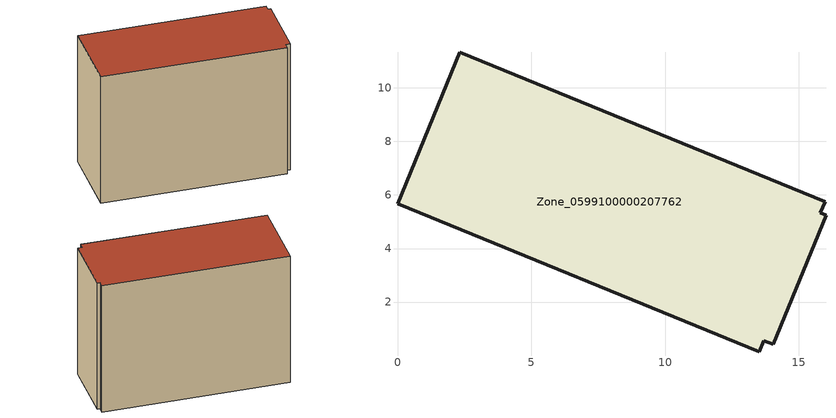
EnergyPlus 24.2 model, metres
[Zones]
Zone_0599100000207762
 floor ground (C_G): 13.52,0.14 0,5.68 2.32,11.33 15.97,5.74 15.79,5.34 16.01,5.24 14.04,0.42 13.69,0.55 z0
 wall outside (C_F): 0,5.68 13.52,0.14 13.69,0.55 14.04,0.42 16.01,5.24 15.79,5.34 15.97,5.74 2.32,11.33 0,5.68 z0:11.15
 roof outside (C_R): 15.97,5.74 2.32,11.33 0,5.68 13.52,0.14 13.69,0.55 14.04,0.42 16.01,5.24 15.79,5.34 z11.15
[BUILDING]
Pand.0599100000207762: North Axis=0; Terrain=City; Loads Convergence Tolerance Value=0.04; Temperature Convergence Tolerance Value=0.4; Solar Distribution=FullExterior; Maximum Number of Warmup Days=25; Minimum Number of Warmup Days=1
[Site:Location]
Rotterdam.The.Hague.AP_ZH_NLD Design_Conditions: Latitude=51.96; Longitude=4.45; Time Zone=1; Elevation=-4.5
[SITE:GROUNDTEMPERATURE:BUILDINGSURFACE]
18, 18, 18, 18, 18, 18, 18, 18, 18, 18, 18, 18
[MATERIAL] Thermal Absorptance=0.9; Solar Absorptance=0.7; Visible Absorptance=0.7
Name | Roughness | Thickness | Conductivity | Density | Specific Heat
G.TC.1946 | MediumSmooth | 0.15 | 1 | 540 | 1210
F.TC.1946 | Rough | 0.3 | 0.857143 | 1920 | 840
R.TC.1946 | MediumRough | 0.2 | 0.909091 | 1500 | 1000
[CONSTRUCTION]
C_G: G.TC.1946
C_F: F.TC.1946
C_R: R.TC.1946
[ZONE]
Zone_0599100000207762: Type=1; Multiplier=1; Ceiling Height=Autocalculate; Volume=Autocalculate; Floor Area=autocalculate; Part of Total Floor Area=Yes
[ZONEINFILTRATION:DESIGNFLOWRATE]
Infil_Zone_0599100000207762: Zone or ZoneList or Space or SpaceList=Zone_0599100000207762; Schedule=AlwaysOn; Design Flow Rate Calculation Method=Flow/Area; Flow Rate per Floor Area=0.003; Constant Term Coefficient=1; Temperature Term Coefficient=0; Velocity Term Coefficient=0; Velocity Squared Term Coefficient=0
[HVACTEMPLATE:ZONE:IDEALLOADSAIRSYSTEM]
Zone_0599100000207762: Maximum Heating Supply Air Temperature=50; Minimum Cooling Supply Air Temperature=13; Maximum Heating Supply Air Humidity Ratio=0.0156; Minimum Cooling Supply Air Humidity Ratio=0.0077; Heating Limit=NoLimit; Cooling Limit=NoLimit; Dehumidification Control Type=ConstantSensibleHeatRatio; Cooling Sensible Heat Ratio=0.7; Dehumidification Setpoint=60; Humidification Control Type=None; Humidification Setpoint=30; Outdoor Air Method=None; Outdoor Air Flow Rate per Person=0.00944; Outdoor Air Flow Rate per Zone Floor Area=0; Outdoor Air Flow Rate per Zone=0; Demand Controlled Ventilation Type=None; Outdoor Air Economizer Type=NoEconomizer; Heat Recovery Type=None; Sensible Heat Recovery Effectiveness=0.7; Latent Heat Recovery Effectiveness=0.65
[ZONECONTROL:THERMOSTAT]
ThermostatControl_Zone_0599100000207762: Zone or ZoneList=Zone_0599100000207762; Control Type Schedule=DualSetpointControlType; Control 1=Thermostat_Zone_0599100000207762; Temperature Difference Between Cutout And Setpoint=0
[THERMOSTATSETPOINT:DUALSETPOINT]
Thermostat_Zone_0599100000207762: Heating Setpoint Temperature Schedule=HeatingSetpoint_Zone_0599100000207762; Cooling Setpoint Temperature Schedule=CoolingSetpoint_Zone_0599100000207762
[SCHEDULE:COMPACT]
HeatingSetpoint_Zone_0599100000207762: Through: 12/31, For: AllDays, Until: 24:00, 21
CoolingSetpoint_Zone_0599100000207762: Through: 12/31, For: AllDays, Until: 24:00, 24
DualSetpointControlType: Through: 12/31, For: AllDays, Until: 24:00, 4
AlwaysOn: Through: 12/31, For: AllDays, Until: 24:00, 1
